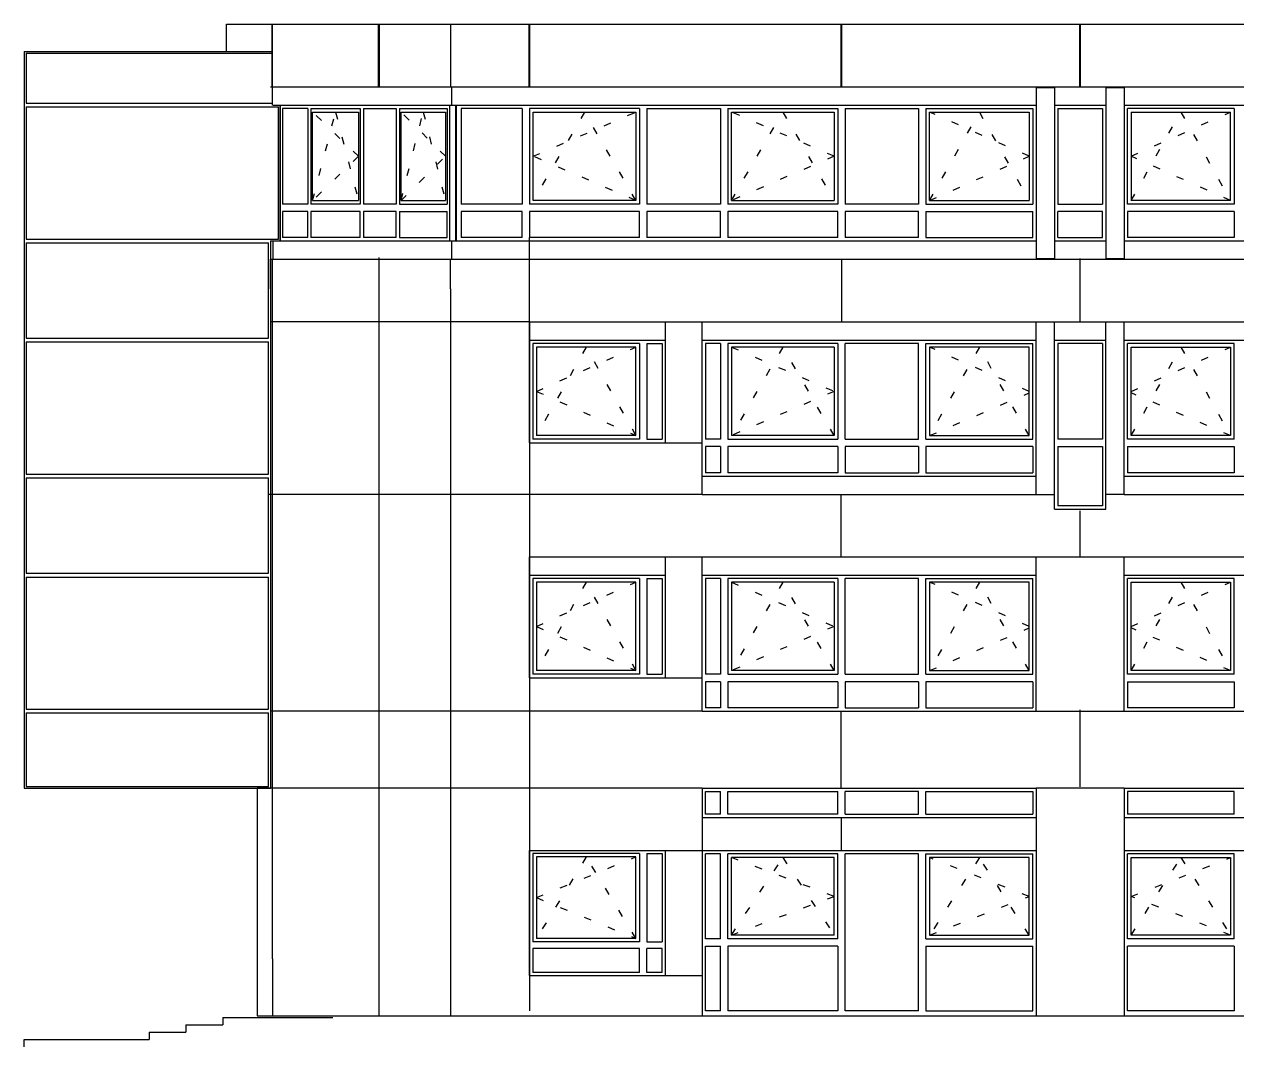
# Model space of a CAD drawing. Header units: metres. Extents: x -28.8 to 64.1, y -6.3 to 17.4.
# Drawn here: x -28.83 to -12.31, y -0.42 to 13.5 of the extents above; entities that cross this region are included whole.
import ezdxf

# ---------------------------------------------------------------- set-up
doc = ezdxf.new("R2010")
doc.units = ezdxf.units.M
for name, pattern in [('DASHDOT', [2, 1.25, -0.25, 0.25, -0.25]), ('DASHED', [0.75, 0.5, -0.25]), ('DOT', [0.25, 0, -0.25])]:
    doc.linetypes.add(name, pattern=pattern)
doc.layers.add('1', color=7, linetype='DASHED')
doc.layers.add('4', color=7, linetype='DASHDOT')

msp = doc.modelspace()

# ---------------------------------------------------------------- linework, layer by layer
at = {"layer": '1', "color": 1, "linetype": 'CONTINUOUS'}
for p, q in [((-26.0742, 13.5), (-25.43852, 13.5)), ((-26.0742, 13.13), (-26.0742, 13.5)), ((-25.45193, 12.65), (-25.45193, 13.5)), ((-25.44747, 12.65), (-25.44747, 13.5)), ((-25.43852, 13.5), (-23.98898, 13.5)), ((-24.00239, 12.65), (-24.00239, 13.5)), ((-23.99793, 12.65), (-23.99793, 13.5)), ((-23.98898, 13.5), (-21.93965, 13.5)), ((-23.98898, 12.65), (-23.98898, 13.5)), ((-23.02113, 13.5), (-23.02113, 12.65)), ((-21.94965, 12.65), (-21.94965, 13.5)), ((-21.93965, 13.5), (-17.68965, 13.5)), ((-21.93965, 12.65), (-21.93965, 13.5)), ((-17.69965, 12.65), (-17.69965, 13.5)), ((-17.68965, 13.5), (-14.43965, 13.5)), ((-17.68965, 12.65), (-17.68965, 13.5)), ((-14.44965, 12.65), (-14.44965, 13.5)), ((-14.43965, 13.5), (-11.18965, 13.5)), ((-14.43965, 12.65), (-14.43965, 13.5)), ((-28.82767, 13.13), (-25.45193, 13.13)), ((-28.82767, 13.13), (-28.82767, 3.1)), ((-25.47417, 12.65), (-25.43852, 12.65)), ((-25.45193, 12.65), (-25.45193, 12.4)), ((-25.44063, 12.65), (-23.98898, 12.65)), ((-23.98898, 12.65), (-21.93965, 12.65)), ((-23.00258, 12.4), (-23.00258, 12.65)), ((-21.93965, 12.65), (-17.68965, 12.65)), ((-17.68965, 12.65), (-14.43965, 12.65)), ((-15.04465, 12.65), (-15.04465, 10.3)), ((-15.04465, 12.64), (-14.79465, 12.64)), ((-14.79465, 12.65), (-14.79465, 10.3)), ((-14.43965, 12.65), (-11.18965, 12.65)), ((-14.09465, 12.65), (-14.09465, 10.3)), ((-14.09465, 12.64), (-13.84465, 12.64)), ((-13.84465, 12.65), (-13.84465, 10.3)), ((-25.44063, 12.4), (-15.04465, 12.4)), ((-25.34007, 10.55), (-25.34007, 12.4)), ((-22.94688, 10.55), (-22.94688, 12.4)), ((-14.79465, 12.4), (-14.09465, 12.4)), ((-13.84465, 12.4), (-4.24465, 12.4)), ((-21.94465, 9.45), (-21.94465, 10.595)), ((-25.47418, 10.55), (-15.04465, 10.55)), ((-25.47418, 10.55), (-25.47416, 9.2)), ((-25.44065, 10.55), (-25.44063, 10.3)), ((-23.00258, 10.3), (-23.00258, 10.55)), ((-14.79465, 10.55), (-14.09465, 10.55)), ((-13.84465, 10.55), (-4.24465, 10.55)), ((-25.47418, 9.9), (-25.47417, 10.3)), ((-25.47417, 10.3), (-3.75401, 10.3)), ((-25.44747, 0.775), (-25.44747, 10.3)), ((-23.99793, 10.325), (-23.99793, 0)), ((-23.02113, 9.9), (-23.02113, 10.3)), ((-17.68965, 9.45), (-17.68965, 10.3)), ((-15.04465, 10.31), (-14.79465, 10.31)), ((-14.44965, 10.31), (-14.44965, 9.45)), ((-14.09465, 10.31), (-13.84465, 10.31)), ((-25.47418, 9.9), (-25.47418, 3.1)), ((-23.02113, 9.9), (-23.02113, 0)), ((-21.94465, 9.45), (-25.47418, 9.45)), ((-21.94465, 9.45), (-20.09465, 9.45)), ((-21.94465, 7.8), (-21.94465, 9.45)), ((-21.94465, 9.45), (-21.94465, 0.07)), ((-20.09465, 7.8), (-20.09465, 9.45)), ((-20.09465, 9.45), (-19.59465, 9.45)), ((-19.59465, 9.45), (-15.04465, 9.45)), ((-19.59465, 7.1), (-19.59465, 9.45)), ((-15.04465, 7.1), (-15.04465, 9.45)), ((-15.04465, 9.45), (-8.74965, 9.45)), ((-14.79465, 9.45), (-14.09465, 9.45)), ((-14.79465, 6.9), (-14.79465, 9.45)), ((-14.09465, 6.9), (-14.09465, 9.45)), ((-13.84465, 9.45), (-9.29465, 9.45)), ((-13.84465, 7.1), (-13.84465, 9.45)), ((-21.94465, 9.2), (-20.09465, 9.2)), ((-19.59465, 9.2), (-15.04465, 9.2)), ((-14.79465, 9.2), (-14.09465, 9.2)), ((-13.84465, 9.2), (-9.29465, 9.2)), ((-21.94465, 7.8), (-20.09465, 7.8)), ((-20.09465, 7.8), (-19.59465, 7.8)), ((-19.59465, 7.35), (-15.04465, 7.35)), ((-13.84465, 7.35), (-9.29465, 7.35)), ((-19.59465, 7.1), (-25.49918, 7.1)), ((-19.59465, 7.1), (-15.04465, 7.1)), ((-17.69965, 6.25), (-17.69965, 7.1)), ((-15.04465, 7.1), (-14.79465, 7.1)), ((-13.84465, 7.1), (-14.09465, 7.1)), ((-13.84465, 7.1), (-9.29465, 7.1)), ((-14.79465, 6.9), (-14.09465, 6.9)), ((-14.44965, 6.87694), (-14.44965, 6.25)), ((-21.94465, 6.25), (-20.09465, 6.25)), ((-21.94465, 4.6), (-21.94465, 6.25)), ((-20.09465, 4.6), (-20.09465, 6.25)), ((-20.09465, 6.25), (-19.59465, 6.25)), ((-19.59465, 6.25), (-15.04465, 6.25)), ((-19.59465, 4.15), (-19.59465, 6.25)), ((-15.04465, 4.15), (-15.04465, 6.25)), ((-15.04465, 6.25), (-13.84465, 6.25)), ((-13.84465, 6.25), (-9.29465, 6.25)), ((-13.84465, 4.15), (-13.84465, 6.25)), ((-21.94465, 6), (-20.09465, 6)), ((-19.59465, 6), (-15.04465, 6)), ((-13.84465, 6), (-9.29465, 6)), ((-21.94465, 4.6), (-20.09465, 4.6)), ((-20.09465, 4.6), (-19.59465, 4.6)), ((-19.59465, 4.15), (-25.47418, 4.15)), ((-19.59465, 4.15), (-15.04465, 4.15)), ((-17.69965, 3.1), (-17.69965, 4.15)), ((-15.04465, 4.15), (-13.84465, 4.15)), ((-14.44965, 4.165), (-14.44965, 3.11865)), ((-13.84465, 4.15), (-9.29465, 4.15)), ((-28.82767, 3.1), (-25.47418, 3.1)), ((-25.65379, 3.1), (-25.65366, 0)), ((-19.59465, 3.1), (-25.65379, 3.1)), ((-19.59465, 3.1), (-15.04465, 3.1)), ((-19.59465, 3.1), (-19.59465, 0)), ((-15.04465, 3.1), (-15.04465, 0)), ((-13.84465, 3.1), (-15.04465, 3.1)), ((-13.84465, 3.1), (-9.29465, 3.1)), ((-13.84465, 3.1), (-13.84465, 0)), ((-19.59465, 2.7), (-15.04465, 2.7)), ((-17.69965, 2.7), (-17.69965, 2.25)), ((-13.84465, 2.7), (-9.29465, 2.7)), ((-21.94465, 2.25), (-20.09465, 2.25)), ((-21.94465, 0.55), (-21.94465, 2.25)), ((-20.09465, 0.55), (-20.09465, 2.25)), ((-20.09465, 2.25), (-19.59465, 2.25)), ((-19.59465, 2.25), (-15.04465, 2.25)), ((-13.84465, 2.25), (-9.29465, 2.25)), ((-25.44747, 0.775), (-25.44747, 0)), ((-21.94465, 0.55), (-20.09465, 0.55)), ((-20.09465, 0.55), (-19.59465, 0.55)), ((-25.65366, 0), (-19.59465, 0)), ((-15.04465, 0), (-7.64301, 0)), ((-26.62465, -0.12), (-26.12465, -0.12)), ((-26.62465, -0.12), (-26.62465, -0.22)), ((-26.12465, -0.02), (-24.62465, -0.02)), ((-26.12465, -0.02), (-26.12465, -0.12)), ((-28.82767, -0.42), (-28.82767, -0.32)), ((-28.82767, -0.32), (-27.12465, -0.32)), ((-27.12465, -0.22), (-26.62465, -0.22)), ((-27.12465, -0.22), (-27.12465, -0.32))]:
    msp.add_line(p, q, dxfattribs=at)
at = {"layer": '4', "color": 1, "linetype": 'CONTINUOUS'}
for p, q in [((-28.80267, 13.105), (-25.45193, 13.105)), ((-25.34008, 12.4), (-25.34008, 10.55)), ((-23.03689, 12.4), (-23.03689, 10.55)), ((-22.94465, 12.4), (-22.94465, 10.55)), ((-28.80267, 12.375), (-25.36507, 12.375)), ((-24.966626, 12.355), (-25.308847, 12.355)), ((-25.308847, 12.355), (-25.308847, 11.05)), ((-24.966626, 12.355), (-24.966626, 11.05)), ((-24.922008, 12.355), (-24.922008, 11.05)), ((-24.922008, 12.355), (-24.252735, 12.355)), ((-24.252735, 12.355), (-24.252735, 11.05)), ((-24.208117, 12.355), (-24.208117, 11.05)), ((-24.208117, 12.355), (-23.761935, 12.355)), ((-23.761935, 12.355), (-23.761935, 11.05)), ((-23.717317, 12.355), (-23.717317, 11.05)), ((-23.717317, 12.355), (-23.068123, 12.355)), ((-23.068123, 12.355), (-23.068123, 11.05)), ((-22.04465, 12.355), (-22.87465, 12.355)), ((-22.87465, 12.355), (-22.87465, 11.05)), ((-21.94465, 12.355), (-21.94465, 11.05)), ((-20.44465, 12.355), (-21.94465, 12.355)), ((-20.44465, 12.355), (-20.44465, 11.05)), ((-20.34465, 12.355), (-20.34465, 11.05)), ((-20.34465, 12.355), (-19.34465, 12.355)), ((-19.34465, 12.355), (-19.34465, 11.05)), ((-19.24465, 12.355), (-19.24465, 11.05)), ((-19.24465, 12.355), (-17.74465, 12.355)), ((-17.74465, 12.355), (-17.74465, 11.05)), ((-17.64465, 12.355), (-17.64465, 11.05)), ((-17.64465, 12.355), (-16.64465, 12.355)), ((-16.64465, 12.355), (-16.64465, 11.05)), ((-16.54465, 12.355), (-16.54465, 11.05)), ((-16.54465, 12.355), (-15.08965, 12.355)), ((-15.08965, 12.355), (-15.08965, 11.05)), ((-14.74965, 12.355), (-14.74965, 11.05)), ((-14.74965, 12.355), (-14.13965, 12.355)), ((-14.13965, 12.355), (-14.13965, 11.05)), ((-12.34465, 12.355), (-13.79965, 12.355)), ((-13.79965, 11.05), (-13.79965, 12.355)), ((-13.74965, 12.305), (-13.74965, 11.1)), ((-13.74965, 12.305), (-12.39465, 12.305)), ((-12.39465, 11.1), (-12.39465, 12.305)), ((-12.34465, 12.355), (-12.34465, 11.05)), ((-24.899699, 11.1), (-24.275044, 11.1)), ((-23.695008, 11.1), (-23.090432, 11.1)), ((-19.19465, 11.1), (-17.79465, 11.1)), ((-16.49465, 11.1), (-15.13965, 11.1)), ((-12.39465, 11.1), (-13.74965, 11.1)), ((-24.966626, 11.05), (-25.308847, 11.05)), ((-24.966626, 10.95), (-25.308847, 10.95)), ((-25.308847, 10.95), (-25.308847, 10.595)), ((-24.966626, 10.595), (-24.966626, 10.95)), ((-24.252735, 11.05), (-24.922008, 11.05)), ((-24.252735, 10.95), (-24.922008, 10.95)), ((-24.922008, 10.95), (-24.922008, 10.595)), ((-24.252735, 10.595), (-24.252735, 10.95)), ((-23.761935, 11.05), (-24.208117, 11.05)), ((-23.761935, 10.95), (-24.208117, 10.95)), ((-24.208117, 10.95), (-24.208117, 10.595)), ((-23.761935, 10.595), (-23.761935, 10.95)), ((-23.717317, 11.05), (-23.068123, 11.05)), ((-23.717317, 10.95), (-23.068123, 10.95)), ((-23.717317, 10.95), (-23.717317, 10.595)), ((-23.068123, 10.595), (-23.068123, 10.95)), ((-22.04465, 10.95), (-22.87465, 10.95)), ((-22.87465, 10.95), (-22.87465, 10.595)), ((-22.04465, 10.595), (-22.04465, 10.95)), ((-20.44465, 11.05), (-21.94465, 11.05)), ((-20.44465, 10.95), (-21.94465, 10.95)), ((-21.94465, 10.95), (-21.94465, 10.595)), ((-20.44465, 10.595), (-20.44465, 10.95)), ((-19.34465, 11.05), (-20.34465, 11.05)), ((-19.34465, 10.95), (-20.34465, 10.95)), ((-20.34465, 10.95), (-20.34465, 10.595)), ((-19.34465, 10.595), (-19.34465, 10.95)), ((-17.74465, 11.05), (-19.24465, 11.05)), ((-17.74465, 10.95), (-19.24465, 10.95)), ((-19.24465, 10.95), (-19.24465, 10.595)), ((-17.74465, 10.595), (-17.74465, 10.95)), ((-16.64465, 11.05), (-17.64465, 11.05)), ((-16.64465, 10.95), (-17.64465, 10.95)), ((-17.64465, 10.95), (-17.64465, 10.595)), ((-16.64465, 10.595), (-16.64465, 10.95)), ((-16.54465, 11.05), (-15.08965, 11.05)), ((-16.54465, 10.95), (-15.08965, 10.95)), ((-16.54465, 10.95), (-16.54465, 10.595)), ((-15.08965, 10.595), (-15.08965, 10.95)), ((-14.74965, 11.05), (-14.13965, 11.05)), ((-14.13965, 10.95), (-14.74965, 10.95)), ((-14.74965, 10.595), (-14.74965, 10.95)), ((-14.13965, 10.595), (-14.13965, 10.95)), ((-12.34465, 11.05), (-13.79965, 11.05)), ((-12.34465, 10.95), (-13.79965, 10.95)), ((-13.79965, 10.95), (-13.79965, 10.595)), ((-12.34465, 10.95), (-12.34465, 10.595)), ((-24.966626, 10.595), (-25.308847, 10.595)), ((-24.252735, 10.595), (-24.922008, 10.595)), ((-23.761935, 10.595), (-24.208117, 10.595)), ((-23.717317, 10.595), (-23.068123, 10.595)), ((-22.04465, 10.595), (-22.87465, 10.595)), ((-20.44465, 10.595), (-21.94465, 10.595)), ((-19.34465, 10.595), (-20.34465, 10.595)), ((-17.74465, 10.595), (-19.24465, 10.595)), ((-16.64465, 10.595), (-17.64465, 10.595)), ((-16.54465, 10.595), (-15.08965, 10.595)), ((-14.74965, 10.595), (-14.13965, 10.595)), ((-12.34465, 10.595), (-13.79965, 10.595)), ((-28.80267, 10.525), (-25.49918, 10.525)), ((-28.80267, 9.175), (-25.49918, 9.175)), ((-20.49465, 9.105), (-21.84965, 9.105)), ((-21.84965, 9.105), (-21.84965, 7.9)), ((-20.49465, 7.9), (-20.49465, 9.105)), ((-20.34465, 9.155), (-20.34465, 7.85)), ((-20.34465, 9.155), (-20.13965, 9.155)), ((-20.13965, 9.155), (-20.13965, 7.85)), ((-19.34465, 9.155), (-19.54965, 9.155)), ((-19.54965, 9.155), (-19.54965, 7.85)), ((-19.34465, 9.155), (-19.34465, 7.85)), ((-19.24465, 9.155), (-19.24465, 7.85)), ((-17.74465, 9.155), (-19.24465, 9.155)), ((-17.74465, 9.155), (-17.74465, 7.85)), ((-17.64465, 7.85), (-17.64465, 9.155)), ((-16.64465, 9.155), (-17.64465, 9.155)), ((-16.64465, 7.85), (-16.64465, 9.155)), ((-16.54465, 7.85), (-16.54465, 9.155)), ((-16.54465, 9.155), (-15.08965, 9.155)), ((-15.08965, 7.85), (-15.08965, 9.155)), ((-14.74965, 9.155), (-14.74965, 7.85)), ((-14.13965, 9.155), (-14.74965, 9.155)), ((-14.13965, 9.155), (-14.13965, 7.85)), ((-13.79965, 7.85), (-13.79965, 9.155)), ((-12.34465, 9.155), (-13.79965, 9.155)), ((-12.34465, 7.85), (-12.34465, 9.155)), ((-20.49465, 7.9), (-21.84965, 7.9)), ((-20.34465, 7.85), (-20.13965, 7.85)), ((-19.34465, 7.85), (-19.54965, 7.85)), ((-19.24465, 7.85), (-17.74465, 7.85)), ((-17.64465, 7.85), (-16.64465, 7.85)), ((-16.54465, 7.85), (-15.08965, 7.85)), ((-14.13965, 7.85), (-14.74965, 7.85)), ((-12.34465, 7.85), (-13.79965, 7.85)), ((-19.54965, 7.75), (-19.54965, 7.395)), ((-19.34465, 7.75), (-19.54965, 7.75)), ((-19.34465, 7.75), (-19.34465, 7.395)), ((-17.74465, 7.75), (-19.24465, 7.75)), ((-19.24465, 7.75), (-19.24465, 7.395)), ((-17.74465, 7.75), (-17.74465, 7.395)), ((-17.64465, 7.75), (-17.64465, 7.395)), ((-16.64465, 7.75), (-17.64465, 7.75)), ((-16.64465, 7.75), (-16.64465, 7.395)), ((-16.54465, 7.75), (-16.54465, 7.395)), ((-15.08965, 7.75), (-16.54465, 7.75)), ((-15.08965, 7.75), (-15.08965, 7.395)), ((-14.74965, 7.75), (-14.13965, 7.75)), ((-14.74965, 7.75), (-14.74965, 6.945)), ((-14.13965, 7.75), (-14.13965, 6.945)), ((-13.79965, 7.75), (-13.79965, 7.395)), ((-13.79965, 7.75), (-12.34465, 7.75)), ((-12.34465, 7.75), (-12.34465, 7.395)), ((-28.80267, 7.325), (-25.49918, 7.325)), ((-19.34465, 7.395), (-19.54965, 7.395)), ((-17.74465, 7.395), (-19.24465, 7.395)), ((-17.64465, 7.395), (-16.64465, 7.395)), ((-16.54465, 7.395), (-15.08965, 7.395)), ((-12.34465, 7.395), (-13.79965, 7.395)), ((-14.13965, 6.945), (-14.74965, 6.945)), ((-28.80267, 5.975), (-25.49918, 5.975)), ((-20.34465, 5.955), (-20.34465, 4.65)), ((-20.34465, 5.955), (-20.13965, 5.955)), ((-20.13965, 5.955), (-20.13965, 4.65)), ((-19.34465, 5.955), (-19.54965, 5.955)), ((-19.54965, 5.955), (-19.54965, 4.65)), ((-19.34465, 5.955), (-19.34465, 4.65)), ((-19.24465, 5.955), (-19.24465, 4.65)), ((-17.74465, 5.955), (-19.24465, 5.955)), ((-17.74465, 5.955), (-17.74465, 4.65)), ((-17.64465, 4.65), (-17.64465, 5.955)), ((-16.64465, 5.955), (-17.64465, 5.955)), ((-16.64465, 4.65), (-16.64465, 5.955)), ((-16.54465, 4.65), (-16.54465, 5.955)), ((-16.54465, 5.955), (-15.08965, 5.955)), ((-15.08965, 4.65), (-15.08965, 5.955)), ((-13.79965, 4.65), (-13.79965, 5.955)), ((-12.34465, 5.955), (-13.79965, 5.955)), ((-12.34465, 4.65), (-12.34465, 5.955)), ((-20.49465, 5.905), (-21.84965, 5.905)), ((-21.84965, 5.905), (-21.84965, 4.7)), ((-20.49465, 4.7), (-20.49465, 5.905)), ((-20.49465, 4.7), (-21.84965, 4.7)), ((-20.34465, 4.65), (-20.13965, 4.65)), ((-19.34465, 4.65), (-19.54965, 4.65)), ((-19.24465, 4.65), (-17.74465, 4.65)), ((-17.64465, 4.65), (-16.64465, 4.65)), ((-16.54465, 4.65), (-15.08965, 4.65)), ((-12.34465, 4.65), (-13.79965, 4.65)), ((-19.54965, 4.55), (-19.54965, 4.195)), ((-19.34465, 4.55), (-19.54965, 4.55)), ((-19.34465, 4.55), (-19.34465, 4.195)), ((-17.74465, 4.55), (-19.24465, 4.55)), ((-19.24465, 4.55), (-19.24465, 4.195)), ((-17.74465, 4.55), (-17.74465, 4.195)), ((-17.64465, 4.55), (-17.64465, 4.195)), ((-16.64465, 4.55), (-17.64465, 4.55)), ((-16.64465, 4.55), (-16.64465, 4.195)), ((-16.54465, 4.55), (-16.54465, 4.195)), ((-15.08965, 4.55), (-16.54465, 4.55)), ((-15.08965, 4.55), (-15.08965, 4.195)), ((-13.79965, 4.55), (-13.79965, 4.195)), ((-13.79965, 4.55), (-12.34465, 4.55)), ((-12.34465, 4.55), (-12.34465, 4.195)), ((-19.34465, 4.195), (-19.54965, 4.195)), ((-17.74465, 4.195), (-19.24465, 4.195)), ((-17.64465, 4.195), (-16.64465, 4.195)), ((-16.54465, 4.195), (-15.08965, 4.195)), ((-12.34465, 4.195), (-13.79965, 4.195)), ((-28.80267, 4.125), (-25.49918, 4.125)), ((-19.54965, 2.745), (-19.54965, 3.055)), ((-19.54965, 3.055), (-19.34465, 3.055)), ((-19.34465, 2.745), (-19.34465, 3.055)), ((-19.24465, 2.745), (-19.24465, 3.055)), ((-19.24465, 3.055), (-17.74465, 3.055)), ((-17.74465, 2.745), (-17.74465, 3.055)), ((-17.64465, 2.745), (-17.64465, 3.055)), ((-16.64465, 3.055), (-17.64465, 3.055)), ((-16.64465, 2.745), (-16.64465, 3.055)), ((-16.54465, 2.745), (-16.54465, 3.055)), ((-12.34465, 2.745), (-12.34465, 3.055)), ((-19.34465, 2.745), (-19.54965, 2.745)), ((-17.74465, 2.745), (-19.24465, 2.745)), ((-17.64465, 2.745), (-16.64465, 2.745)), ((-16.54465, 2.745), (-15.08965, 2.745)), ((-12.34465, 2.745), (-13.79965, 2.745)), ((-20.49465, 2.164474), (-21.84965, 2.164474)), ((-21.84965, 2.164474), (-21.84965, 1.054605)), ((-20.49465, 1.054605), (-20.49465, 2.164474)), ((-20.34465, 2.210526), (-20.34465, 1.008553)), ((-20.34465, 2.210526), (-20.13965, 2.210526)), ((-20.13965, 2.210526), (-20.13965, 1.008553)), ((-19.54965, 1.05), (-19.54965, 2.205)), ((-19.34465, 2.205), (-19.54965, 2.205)), ((-19.34465, 1.05), (-19.34465, 2.205)), ((-19.24465, 1.05), (-19.24465, 2.205)), ((-17.74465, 2.205), (-19.24465, 2.205)), ((-17.74465, 1.05), (-17.74465, 2.205)), ((-17.64465, 0.07), (-17.64465, 2.205)), ((-16.64465, 2.205), (-17.64465, 2.205)), ((-16.64465, 0.07), (-16.64465, 2.205)), ((-16.54465, 2.205), (-15.08965, 2.205)), ((-16.54465, 1.05), (-16.54465, 2.205)), ((-15.08965, 1.05), (-15.08965, 2.205)), ((-13.79965, 1.05), (-13.79965, 2.205)), ((-12.34465, 2.205), (-13.79965, 2.205)), ((-12.34465, 1.05), (-12.34465, 2.205)), ((-20.49465, 1.054605), (-21.84965, 1.054605)), ((-20.34465, 1.008553), (-20.13965, 1.008553)), ((-19.34465, 1.05), (-19.54965, 1.05)), ((-17.74465, 1.05), (-19.24465, 1.05)), ((-16.54465, 1.05), (-15.08965, 1.05)), ((-12.34465, 1.05), (-13.79965, 1.05)), ((-20.44465, 0.589474), (-20.44465, 0.916447)), ((-20.34465, 0.589474), (-20.34465, 0.916447)), ((-19.54965, 0.07), (-19.54965, 0.95)), ((-19.54965, 0.95), (-19.34465, 0.95)), ((-19.34465, 0.07), (-19.34465, 0.95)), ((-17.74465, 0.95), (-19.24465, 0.95)), ((-19.24465, 0.95), (-19.24465, 0.07)), ((-17.74465, 0.95), (-17.74465, 0.07)), ((-16.54465, 0.95), (-15.08965, 0.95)), ((-16.54465, 0.95), (-16.54465, 0.07)), ((-15.08965, 0.07), (-15.08965, 0.95)), ((-12.34465, 0.95), (-13.79965, 0.95)), ((-13.79965, 0.07), (-13.79965, 0.95)), ((-12.34465, 0.95), (-12.34465, 0.07)), ((-20.44465, 0.589474), (-21.89965, 0.589474)), ((-20.13965, 0.589474), (-20.34465, 0.589474)), ((-19.59465, 0), (-15.04465, 0)), ((-19.34465, 0.07), (-19.54965, 0.07)), ((-17.74465, 0.07), (-19.24465, 0.07)), ((-16.64465, 0.07), (-17.64465, 0.07)), ((-16.54465, 0.07), (-15.08965, 0.07)), ((-12.34465, 0.07), (-13.79965, 0.07))]:
    msp.add_line(p, q, dxfattribs=at)
at = {"layer": '4', "color": 1, "linetype": 'DOT'}
for p, q in [((-24.275044, 11.7025), (-24.899699, 12.305)), ((-17.79465, 11.7025), (-19.19465, 12.305)), ((-24.275044, 11.7025), (-24.899699, 11.1)), ((-17.79465, 11.7025), (-19.19465, 11.1)), ((-21.84965, 8.5025), (-20.49465, 9.105)), ((-15.13965, 8.5025), (-16.49465, 9.105)), ((-13.74965, 8.5025), (-12.39465, 9.105)), ((-21.84965, 8.5025), (-20.49465, 7.9)), ((-21.84965, 5.3025), (-20.49465, 5.905)), ((-15.13965, 5.3025), (-16.49465, 5.905)), ((-13.74965, 5.3025), (-12.39465, 5.905)), ((-21.84965, 5.3025), (-20.49465, 4.7)), ((-21.84965, 1.609539), (-20.49465, 2.164474)), ((-21.84965, 1.609539), (-20.49465, 1.054605))]:
    msp.add_line(p, q, dxfattribs=at)
at = {"layer": '4', "color": 1, "linetype": 'CONTINUOUS'}
for points in [[(-28.80267, 13.105), (-28.80267, 12.425), (-25.44063, 12.425)], [(-28.80267, 12.375), (-28.80267, 10.575), (-25.36507, 10.575), (-25.36507, 12.375)], [(-24.899699, 11.1), (-24.899699, 12.305), (-24.275044, 12.305), (-24.275044, 11.1)], [(-23.695008, 11.1), (-23.695008, 12.305), (-23.090432, 12.305), (-23.090432, 11.1)], [(-22.04465, 12.355), (-22.04465, 11.05), (-22.87465, 11.05)], [(-20.49465, 11.1), (-21.89465, 11.1), (-21.89465, 12.305), (-20.49465, 12.305), (-20.49465, 11.1)], [(-19.19465, 11.1), (-19.19465, 12.305), (-17.79465, 12.305), (-17.79465, 11.1)], [(-16.49465, 11.1), (-16.49465, 12.305), (-15.13965, 12.305), (-15.13965, 11.1)], [(-28.80267, 10.525), (-28.80267, 9.225), (-25.49918, 9.225), (-25.49918, 10.525)], [(-28.80267, 9.175), (-28.80267, 7.375), (-25.49918, 7.375), (-25.49918, 9.175)], [(-20.44465, 9.155), (-21.89965, 9.155), (-21.89965, 7.85)], [(-20.44465, 9.155), (-20.44465, 7.85), (-21.89965, 7.85)], [(-17.79465, 9.105), (-17.79465, 7.9), (-19.19465, 7.9)], [(-17.79465, 9.105), (-19.19465, 9.105), (-19.19465, 7.9)], [(-16.49465, 7.9), (-15.13965, 7.9), (-15.13965, 9.105), (-16.49465, 9.105), (-16.49465, 7.9)], [(-12.39465, 7.9), (-13.74965, 7.9), (-13.74965, 9.105), (-12.39465, 9.105), (-12.39465, 7.9)], [(-28.80267, 7.325), (-28.80267, 6.025), (-25.49918, 6.025), (-25.49918, 7.325)], [(-28.80267, 5.975), (-28.80267, 4.175), (-25.49918, 4.175), (-25.49918, 5.975)], [(-20.44465, 5.955), (-21.89965, 5.955), (-21.89965, 4.65)], [(-20.44465, 5.955), (-20.44465, 4.65), (-21.89965, 4.65)], [(-17.79465, 5.905), (-17.79465, 4.7), (-19.19465, 4.7)], [(-17.79465, 5.905), (-19.19465, 5.905), (-19.19465, 4.7)], [(-16.49465, 4.7), (-15.13965, 4.7), (-15.13965, 5.905), (-16.49465, 5.905), (-16.49465, 4.7)], [(-12.39465, 4.7), (-13.74965, 4.7), (-13.74965, 5.905), (-12.39465, 5.905), (-12.39465, 4.7)], [(-28.80267, 4.125), (-28.80267, 3.125), (-25.49918, 3.125), (-25.49918, 4.125)], [(-16.54465, 3.055), (-15.08965, 3.055), (-15.08965, 2.745)], [(-12.34465, 3.055), (-13.79965, 3.055), (-13.79965, 2.745)], [(-20.44465, 2.210526), (-21.89965, 2.210526), (-21.89965, 1.008553)], [(-20.44465, 2.210526), (-20.44465, 1.008553), (-21.89965, 1.008553)], [(-17.79465, 1.1), (-17.79465, 2.155), (-19.19465, 2.155)], [(-17.79465, 1.1), (-19.19465, 1.1), (-19.19465, 2.155)], [(-16.49465, 1.1), (-15.13965, 1.1), (-15.13965, 2.155), (-16.49465, 2.155), (-16.49465, 1.1)], [(-12.39465, 1.1), (-13.74965, 1.1), (-13.74965, 2.155), (-12.39465, 2.155), (-12.39465, 1.1)], [(-20.44465, 0.916447), (-21.89965, 0.916447), (-21.89965, 0.589474)], [(-20.13965, 0.589474), (-20.13965, 0.916447), (-20.34465, 0.916447)]]:
    msp.add_lwpolyline(points, dxfattribs=at)
at = {"layer": '4', "color": 1, "linetype": 'DOT'}
for points in [[(-24.899699, 11.1), (-24.587371, 12.305), (-24.275044, 11.1)], [(-23.695008, 11.1), (-23.39272, 12.305), (-23.090432, 11.1)], [(-23.695008, 11.1), (-23.090432, 11.7025), (-23.695008, 12.305)], [(-20.49465, 11.1), (-21.89465, 11.7025), (-20.49465, 12.305)], [(-20.49465, 11.1), (-21.19465, 12.305), (-21.89465, 11.1)], [(-19.19465, 11.1), (-18.49465, 12.305), (-17.79465, 11.1)], [(-16.49465, 11.1), (-15.81715, 12.305), (-15.13965, 11.1)], [(-16.49465, 11.1), (-15.13965, 11.7025), (-16.49465, 12.305)], [(-13.74965, 11.1), (-13.07215, 12.305), (-12.39465, 11.1), (-13.74965, 11.7025), (-12.39465, 12.305)], [(-20.49465, 7.9), (-21.17215, 9.105), (-21.84965, 7.9)], [(-19.19465, 9.105), (-17.79465, 8.5025), (-19.19465, 7.9)], [(-17.79465, 7.9), (-18.49465, 9.105), (-19.19465, 7.9)], [(-15.13965, 7.9), (-15.81715, 9.105), (-16.49465, 7.9), (-15.13965, 8.48106)], [(-13.74965, 7.9), (-13.07215, 9.105), (-12.39465, 7.9), (-13.74965, 8.48106)], [(-20.49465, 4.7), (-21.17215, 5.905), (-21.84965, 4.7)], [(-19.19465, 5.905), (-17.79465, 5.3025), (-19.19465, 4.7)], [(-17.79465, 4.7), (-18.49465, 5.905), (-19.19465, 4.7)], [(-15.13965, 4.7), (-15.81715, 5.905), (-16.49465, 4.7), (-15.13965, 5.28106)], [(-13.74965, 4.7), (-13.07215, 5.905), (-12.39465, 4.7), (-13.74965, 5.28106)], [(-20.49465, 1.054605), (-21.17215, 2.164474), (-21.84965, 1.054605)], [(-19.19465, 1.1), (-17.79465, 1.6275), (-19.19465, 2.155)], [(-19.19465, 1.1), (-18.49465, 2.155), (-17.79465, 1.1)], [(-16.49465, 1.1), (-15.13965, 1.6275), (-16.49465, 2.155)], [(-15.13965, 1.1), (-15.81715, 2.155), (-16.49465, 1.1)], [(-12.39465, 1.1), (-13.74965, 1.6275), (-12.39465, 2.155)], [(-13.74965, 1.1), (-13.07215, 2.155), (-12.39465, 1.1)]]:
    msp.add_lwpolyline(points, dxfattribs=at)

doc.saveas('drawing.dxf')
